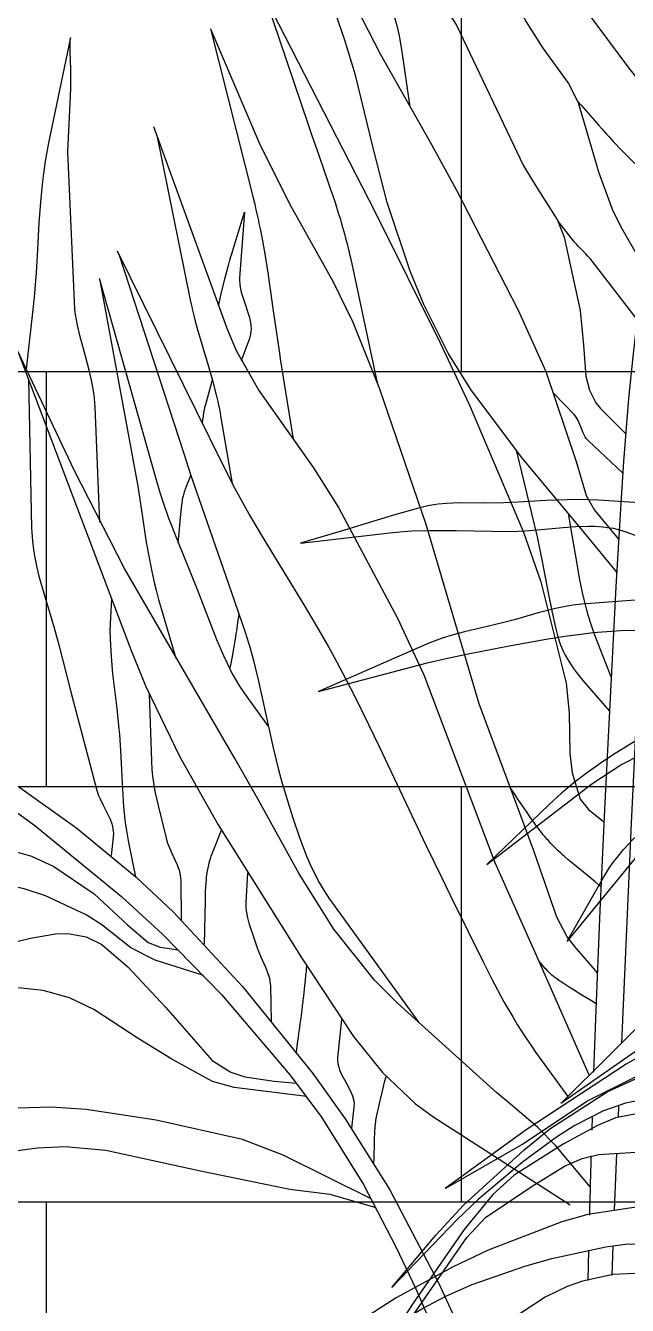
# Model space of a CAD drawing. Header units: metres. Extents: x -28 to 260, y 30 to 125.
# Drawn here: x 237.32 to 237.61, y 113.95 to 114.567 of the extents above; entities that cross this region are included whole.
import ezdxf

# ---------------------------------------------------------------- set-up
doc = ezdxf.new("R2010")
doc.units = ezdxf.units.M
doc.header["$LTSCALE"] = 0.01
doc.header["$MEASUREMENT"] = 0
doc.layers.add('0.1', color=2, linetype='Continuous')
doc.layers.add('0.10', color=2, linetype='Continuous')

# ---------------------------------------------------------------- blocks, each defined once
blk = doc.blocks.new('palmita')
at = {"color": 1, "linetype": 'Continuous'}
for points in [[(41.14, 1403.09), (63.6, 1431.06), (94.93, 1473.29), (97.36, 1477.55), (100.61, 1486.83), (105.03, 1506.39), (108.64, 1515.53), (138.02, 1562.67), (145.31, 1578.17), (154.76, 1599.03), (160.54, 1608.84), (198.74, 1665.22)], [(225.63, 1610.9), (198.74, 1559.82), (194.94, 1551.86), (188.79, 1535.3), (178.17, 1501.42), (171.31, 1485.17), (163.63, 1473.76), (151.79, 1459.49), (146.83, 1451.78), (114.52, 1384.01), (107.55, 1372.73), (98.11, 1357.77), (94.93, 1349.63), (87.1, 1314.27), (85.56, 1297.62), (84.43, 1282.71), (82.7, 1275.88), (79.56, 1269.8), (77.31, 1267.12), (65.29, 1255)], [(226.15, 1612.86), (202.65, 1525.44), (201.75, 1522.22), (199.73, 1515.83), (197.48, 1509.51), (195.89, 1505.32), (192.53, 1496.99), (185.59, 1480.39), (182.27, 1472.07), (179.22, 1463.68), (177.84, 1459.45), (176.17, 1453.76), (175.43, 1450.89), (174.44, 1446.57), (173.27, 1439.99), (169.25, 1412.42)], [(195.53, 1606.06), (179.15, 1577.5), (153.69, 1527.41), (131.16, 1496.96), (124.74, 1482.82), (117.72, 1463.18), (113.54, 1453.74), (105.1, 1440.65), (92.85, 1423.66), (88.08, 1414.46), (78.28, 1381.06), (71.68, 1363.11), (67.51, 1354.54), (56.03, 1334.46)], [(2.64, 1557.53), (46, 1383.59), (47.77, 1376.26), (51.02, 1361.52), (53.91, 1346.71), (55.64, 1336.8), (56.72, 1330.17), (58.69, 1316.89), (60.65, 1301.9), (61.81, 1291.88), (63.85, 1271.8), (64.73, 1261.74), (66.3, 1241.6), (67.63, 1221.44), (69.92, 1181.17), (73.56, 1111.88), (75.28, 1077.23), (77.68, 1025.26), (79.78, 973.27), (80.7, 947.27)], [(67.15, 961.45), (62.44, 1067.36), (60.72, 1103.75), (59.78, 1121.94), (58.26, 1149.22), (55.67, 1190.12), (53.71, 1217.37), (52.65, 1230.99), (50.95, 1251.42), (48.48, 1278.64), (47.14, 1292.25), (45.01, 1312.66), (41.51, 1343.26), (39.34, 1359.62), (37.69, 1370.5), (36.51, 1377.74), (33.96, 1392.18), (31.88, 1402.98), (30.43, 1410.16), (27.38, 1424.5), (22.45, 1445.94), (18.97, 1460.18)], [(235.95, 1548.04), (200.69, 1471.42), (183.63, 1437.92), (158.88, 1394.24), (146.83, 1372.22), (116.98, 1314.49), (103.75, 1284.8), (89.06, 1241.59), (84.3, 1225.22), (80.24, 1218.01), (68.65, 1204.16)], [(69.54, 1188.18), (85.14, 1207.21), (115.5, 1243.55), (139.93, 1276.18), (150.75, 1293.64), (162.58, 1317.11), (169.16, 1333.24), (180.13, 1366.33), (186.97, 1392.56), (195.5, 1427.64), (200.69, 1444.9), (219.3, 1498.93), (234.42, 1544.73)], [(238.88, 1464.74), (186, 1361.61), (154.67, 1298.75), (140.52, 1268.7), (114.52, 1207.4), (106.14, 1183.58), (93.95, 1134.72), (92.41, 1120.43), (92.12, 1101.09), (91.02, 1091.5), (87.18, 1078.78), (83.18, 1073.82), (75.73, 1067.86)], [(238.88, 1464.74), (218.32, 1403.85), (216.69, 1399.08), (215.58, 1395.9), (213.35, 1389.56), (210.36, 1381.1), (208.88, 1376.86), (207.42, 1372.62), (206.7, 1370.5), (205.29, 1366.24), (204.6, 1364.11), (203.59, 1360.91), (202.72, 1358.05), (202.29, 1356.62), (201.66, 1354.47), (200.76, 1351.24), (200.18, 1349.08), (199.89, 1348), (199.48, 1346.37), (198.94, 1344.2), (198.68, 1343.11), (198.3, 1341.48), (197.76, 1339.02), (184.95, 1279.37)], [(265.32, 1450.01), (241.82, 1395.01), (227.33, 1365.97), (206.18, 1328.1), (196.78, 1308.57), (183.89, 1276.56), (161.52, 1211.33), (136.06, 1124.9), (109.62, 1054.18), (98.64, 1022.14), (93.39, 1012.42), (90.04, 1008.02), (78.94, 995.16)], [(265.32, 1450.01), (244.76, 1368.49), (244.03, 1365.52), (243.56, 1363.53), (243.25, 1362.2), (242.66, 1359.55), (242.23, 1357.56), (241.95, 1356.23), (241.41, 1353.56), (240.63, 1349.56), (240.13, 1346.88), (239.81, 1345.1), (239.18, 1341.52), (238.85, 1339.51), (238.19, 1335.48), (237.56, 1331.44), (237.15, 1328.75), (236.35, 1323.36), (235.2, 1315.27), (233.68, 1304.47), (232.9, 1299.08), (232.1, 1293.69), (231.69, 1291), (231.05, 1286.96), (225.45, 1252.21)], [(334.04, 1390.66), (332.79, 1417.54), (332.74, 1418.54), (332.68, 1420.56), (332.64, 1422.58), (332.63, 1423.92), (332.64, 1426.61), (332.65, 1427.96), (332.69, 1430.65), (332.89, 1438.72), (332.96, 1442.76), (332.99, 1444.78)], [(332.79, 1445.73), (343.41, 1394.98), (345.01, 1386.19), (345.86, 1380.29), (346.34, 1376.35), (347.13, 1368.44), (348.01, 1356.53), (348.91, 1340.6), (349.39, 1332.64), (350.3, 1320.72), (350.9, 1314.79), (354.12, 1285.96)], [(88.3, 1414.99), (86.62, 1413.12), (83.29, 1409.35), (81.09, 1406.82), (78.14, 1403.46), (76.67, 1401.78), (74.44, 1399.27), (73.32, 1398.02), (71.06, 1395.55), (69.92, 1394.32), (68.19, 1392.5), (66.44, 1390.69), (65.55, 1389.8), (48.57, 1372.8)], [(292.74, 1402.96), (257.49, 1305.72), (253.13, 1295.33), (242.01, 1275.75), (215.67, 1238.53), (203.63, 1219.29), (175.25, 1166.08), (162.5, 1138.75), (128.23, 1048.38), (107.66, 1002.22), (82.75, 945.79)], [(291.2, 1398.7), (275.12, 1319.47), (274.68, 1317.38), (274.37, 1315.98), (274.15, 1315.05), (273.71, 1313.2), (273.37, 1311.81), (272.65, 1309.05), (271.9, 1306.29), (271.39, 1304.45), (270.33, 1300.78), (268.7, 1295.29), (266.5, 1287.98), (265.43, 1284.32), (264.39, 1280.65), (263.88, 1278.81), (263.16, 1276.04), (262.54, 1273.58), (262.25, 1272.35), (261.82, 1270.49), (261.42, 1268.63), (261.22, 1267.7), (260.85, 1265.83), (260.68, 1264.9), (260.43, 1263.49), (254.83, 1230.88)], [(318.66, 1212.26), (320.92, 1267.86), (321.03, 1269.77), (321.42, 1273.57), (322.02, 1277.35), (322.5, 1279.85), (323.66, 1284.84), (325.64, 1292.3), (328.3, 1302.25), (329.43, 1307.24), (330.31, 1312.27), (330.63, 1314.79), (330.91, 1318.61), (334.04, 1390.66)], [(59.63, 1309.95), (81.22, 1337.84), (81.56, 1338.27), (82.24, 1339.1), (82.95, 1339.92), (83.43, 1340.45), (84.41, 1341.5), (85.92, 1343.06), (87.92, 1345.13), (88.91, 1346.19), (89.87, 1347.26), (90.33, 1347.81), (91.02, 1348.65), (97.93, 1357.41)], [(248.92, 1361.64), (251.28, 1330.06), (251.32, 1328.96), (251.2, 1326.77), (250.84, 1324.57), (250.5, 1323.11), (249.63, 1320.17), (248.62, 1317.24), (247.29, 1313.36), (246.72, 1311.43), (246.06, 1308.56), (245.87, 1307.13), (245.78, 1305.25), (245.82, 1304.31), (245.99, 1302.92), (246.56, 1300.84), (250.5, 1290.08)], [(261.52, 1316.85), (261.06, 1318.65), (260.16, 1322.25), (258.39, 1329.47), (257.47, 1333.07), (256.84, 1335.46), (256.51, 1336.66), (256.01, 1338.44), (255.48, 1340.22), (255.21, 1341.11), (248.92, 1361.64)], [(310.37, 1343.05), (259.45, 1239.92), (253.56, 1228.5), (249.44, 1220.99), (246.62, 1216.03), (240.85, 1206.17), (231.97, 1191.5), (220.05, 1171.98), (214.2, 1162.17), (208.49, 1152.27), (205.72, 1147.28), (201.67, 1139.73), (195.65, 1127.97), (191.72, 1120.08), (184.04, 1104.23), (161.43, 1056.41), (153.71, 1040.56), (149.77, 1032.67), (141.29, 1015.47), (133.78, 1000.15), (129.93, 992.54), (123.9, 981.29), (119.67, 973.92), (117.47, 970.29), (114.06, 964.91), (110.49, 959.64), (108.64, 957.04), (93.08, 935.54)], [(309.57, 1341.42), (278.06, 1244.83), (274.9, 1235.29), (268.41, 1216.29), (255.16, 1178.38), (248.68, 1159.38), (246.25, 1151.55), (244.79, 1146.29), (242.18, 1135.68), (235.18, 1103.59), (232.53, 1092.95), (231.05, 1087.67), (227.45, 1075.49), (225.55, 1069.4), (222.48, 1060.35), (220.23, 1054.4), (219.03, 1051.47), (217.13, 1047.13), (214.36, 1041.46), (212.88, 1038.69), (210.5, 1034.63), (207.93, 1030.67), (206.57, 1028.74), (165.06, 971.42)], [(319.05, 1329.82), (291.56, 1232.71), (289.75, 1226.66), (288.45, 1222.66), (285.66, 1214.72), (281.12, 1202.92), (271.57, 1179.46), (262.43, 1155.84), (259.13, 1148.09), (257.35, 1144.29), (254.82, 1139.31), (253.47, 1136.88), (251.34, 1133.29), (247.84, 1128.08), (237.44, 1113.76)], [(318.51, 1327.92), (301.56, 1236.47), (300.36, 1229.63), (298.26, 1215.9), (296.41, 1203.68), (295.4, 1197.59), (293.66, 1188.51), (292.3, 1182.51), (291.55, 1179.52), (290.31, 1175.07), (281.98, 1146.74)], [(82.35, 892.16), (98.85, 911.86), (107.75, 920.92), (120.79, 931.86), (127.25, 937.39), (175.23, 980.61), (186.35, 991.65), (205.81, 1016.16), (222.65, 1042.93), (243.23, 1080.08), (253.57, 1098.48), (306.74, 1190), (330.94, 1236.97), (358.35, 1294.92)], [(357.98, 1294.12), (303.52, 1150.54), (296.43, 1133.11), (280.13, 1099.3), (261.65, 1066.5), (221.26, 1002.22), (196.45, 964.54), (182.49, 947.17), (166.55, 932.04), (157.61, 925.61), (92, 883.37)], [(269.28, 1259.83), (269.25, 1260.05), (269.18, 1260.47), (269.11, 1260.9), (269.07, 1261.19), (268.99, 1261.76), (268.87, 1262.62), (268.76, 1263.38), (268.71, 1263.76), (268.63, 1264.34), (268.57, 1264.72), (268.54, 1264.91), (268.5, 1265.19), (268.43, 1265.62), (268.36, 1266), (268.32, 1266.19), (268.27, 1266.47), (268.21, 1266.75), (268.19, 1266.89), (268.13, 1267.18), (268.1, 1267.32), (268.05, 1267.53), (267.98, 1267.81), (267.95, 1267.95), (267.89, 1268.16), (267.84, 1268.37), (267.81, 1268.47), (264.43, 1280.81)], [(353.06, 1281.17), (351.53, 1209.53), (351.45, 1207.39), (351.12, 1203.13), (350.59, 1198.9), (350.13, 1196.09), (348.99, 1190.5), (347.99, 1186.33), (345.69, 1178.02), (340.69, 1161.45), (338.41, 1153.14), (332.47, 1129.92), (320.3, 1083.6), (319.43, 1081), (318.71, 1079.29), (317.04, 1075.91), (314.74, 1071.43), (313.72, 1069.18), (312.89, 1066.91), (312.57, 1065.76), (312.16, 1063.44), (312.08, 1062.27), (312.17, 1060.48), (313.23, 1051.7)], [(66.69, 1236.02), (83.18, 1251.41), (84.24, 1252.6), (84.82, 1253.48), (85.78, 1255.41), (86.58, 1257.46), (87.62, 1260.22), (88.22, 1261.54), (89.34, 1263.37), (90.04, 1264.18), (99.81, 1274.3)], [(117.78, 1246.32), (109.28, 1211.2), (107.92, 1205.28), (105.47, 1193.38), (102.42, 1177.46), (100.8, 1169.52), (99.02, 1161.59), (98.04, 1157.65), (97.26, 1154.99), (96.64, 1153.25), (95.17, 1149.86), (94.34, 1148.2), (92.49, 1144.97), (90.44, 1141.87), (88.97, 1139.86), (85.87, 1136.04), (73.08, 1121.26)], [(280.92, 1202.41), (280.77, 1203.91), (280.48, 1206.93), (279.93, 1212.97), (279.64, 1215.98), (279.31, 1218.97), (279.13, 1220.46), (278.83, 1222.67), (278.76, 1223.14), (278.58, 1224.07), (278.36, 1225), (278.19, 1225.62), (278.07, 1226.03), (277.82, 1226.85), (277.51, 1227.76), (277.3, 1228.37), (276.85, 1229.59), (276.38, 1230.8), (275.76, 1232.43), (275.46, 1233.24), (275.03, 1234.46), (274.82, 1235.07)], [(733.74, 1220.2), (775.66, 1222.87), (780.72, 1223.1), (784.09, 1223.17), (790.85, 1223.1), (800.98, 1222.69), (814.5, 1221.93), (821.26, 1221.62), (830.46, 1221.52), (842.76, 1221.53), (848.89, 1221.27), (852.95, 1220.9), (854.97, 1220.64), (857.99, 1220.14), (862.49, 1219.12), (874.44, 1215.68), (890.2, 1210.84), (898.09, 1208.46), (919.33, 1202.2)], [(72.22, 1137.79), (76.37, 1148.4), (80.08, 1157.83), (81.78, 1162.59), (83.31, 1167.42), (83.99, 1169.86), (85.27, 1174.99), (86.04, 1178.42), (87.43, 1185.32), (88.68, 1192.24), (90.99, 1206.11), (92.83, 1216.5)], [(919.33, 1202.2), (876.23, 1207.21), (869.88, 1207.81), (865.63, 1208.08), (857.13, 1208.35), (844.34, 1208.29), (827.28, 1207.91), (818.76, 1207.84), (814.24, 1207.95), (811.2, 1208.12), (805.07, 1208.62), (792.74, 1209.8), (786.6, 1210.23), (780.52, 1210.38), (777.52, 1210.31), (773.55, 1210.03), (771.59, 1209.8), (768.68, 1209.33), (764.4, 1208.31), (761.6, 1207.39), (760.22, 1206.86), (758.17, 1205.96), (739.22, 1196.94)], [(612.41, 1177.99), (511.02, 1150.02), (484.16, 1142), (431.17, 1123.33), (419.07, 1118.46), (395.62, 1107.33), (373.02, 1094.55), (358.35, 1085.2), (329.77, 1064.85), (301.18, 1041.3), (283.37, 1024.58), (249.92, 988.57), (216.04, 946.64), (200.43, 924.9), (178.95, 890.69), (155.38, 845.83), (144.91, 822.91), (130.78, 787.72), (120.04, 757.03), (101.63, 694.91), (98.41, 677.89), (94.73, 655.08), (91.5, 644.06), (75.2, 600.86)], [(301.3, 1041.41), (304.68, 1057.97), (305.7, 1063.68), (306.24, 1067.5), (307.04, 1075.18), (307.79, 1086.77), (308.53, 1102.25), (309.05, 1109.98), (309.43, 1114.15), (310.34, 1122.5), (312.32, 1139.2), (313.1, 1147.56), (313.55, 1155.91), (313.6, 1160.09), (313.42, 1166.36), (312.92, 1175.33)], [(740.78, 1175.94), (783.78, 1172.75), (788.03, 1172.31), (790.84, 1171.88), (796.42, 1170.77), (804.72, 1168.64), (815.74, 1165.48), (821.26, 1163.98), (829.41, 1162.04), (840.3, 1159.51), (845.69, 1158.09), (851, 1156.45), (853.62, 1155.52), (857.49, 1153.96), (910.58, 1130.78)], [(607.34, 1170.36), (512.28, 1142.39), (454.61, 1123.75), (426.1, 1113.15), (416.93, 1109.28), (399.31, 1100.2), (382.46, 1089.69), (350.05, 1066.12), (308.24, 1031.9), (288.49, 1013.75), (260.06, 984.76), (226.89, 945.97), (211.83, 925.6), (191.62, 893.23), (175.99, 863.22), (166.37, 842.95), (148.53, 801.7), (135.52, 769.83), (130.78, 753.39), (105.44, 628.81), (83.24, 522.87)], [(251.62, 1168.1), (251.83, 1166.76), (251.97, 1165.87), (252.24, 1164.09), (252.51, 1162.3), (252.87, 1159.92), (253.05, 1158.73), (253.32, 1156.94), (253.46, 1156.05), (253.65, 1154.86), (253.74, 1154.26), (253.88, 1153.37), (254.1, 1152.03), (254.32, 1150.7), (254.43, 1150.03), (254.48, 1149.72), (254.51, 1149.51), (254.59, 1149.1), (254.7, 1148.48), (254.78, 1148.07), (254.83, 1147.79), (254.94, 1147.24), (255.02, 1146.83), (255.18, 1146.01), (255.35, 1145.19), (255.58, 1144.09), (255.69, 1143.54), (255.86, 1142.72), (255.94, 1142.31), (256.06, 1141.69)], [(910.58, 1130.78), (863.11, 1143.31), (858.23, 1144.55), (848.43, 1146.84), (838.58, 1148.91), (818.76, 1152.7), (800.89, 1155.93), (791.93, 1157.36), (782.96, 1158.58), (778.46, 1159.09), (769.46, 1159.84), (764.95, 1160.08), (758.17, 1160.22), (740.43, 1160.26)], [(829.5, 1047.45), (778.91, 1086.29), (764.88, 1095.47), (754.87, 1100.56), (733.93, 1108.85), (692.04, 1122), (670.84, 1127.64), (613.38, 1141.43), (597.55, 1143.31), (583.36, 1144.6), (576.7, 1146.17), (567.78, 1150.82), (560.5, 1156.58)], [(643.51, 1153.64), (683.96, 1141.43), (690.38, 1139.37), (694.61, 1137.87), (702.98, 1134.63), (707.12, 1132.9), (715.33, 1129.22), (723.46, 1125.32), (728.85, 1122.61), (739.56, 1116.99), (752.22, 1110.03), (758.47, 1106.42), (767.68, 1100.79), (773.69, 1096.86), (776.64, 1094.83), (781.01, 1091.71), (786.71, 1087.39), (789.49, 1085.15), (793.59, 1081.7), (799.52, 1076.27), (829.5, 1047.45)], [(294.8, 1129.4), (293.79, 1097.12), (293.54, 1092.94), (293.25, 1090.16), (292.43, 1084.63), (291.92, 1081.88), (290.74, 1076.39), (286.7, 1060.01), (286.02, 1057.69), (285.45, 1056.17), (284.13, 1053.17), (281.4, 1047.21), (280.34, 1044.18), (279.87, 1042.12), (279.72, 1041.08), (279.62, 1039.48), (279.46, 1020.69)], [(629.84, 1118.13), (673.97, 1100.08), (687.99, 1094.21), (697.29, 1090.19), (715.82, 1081.91), (721.71, 1079.08), (724.62, 1077.56), (728.93, 1075.16), (735.23, 1071.26), (739.27, 1068.45), (741.25, 1066.97), (744.13, 1064.68), (747.83, 1061.47), (749.6, 1059.8), (752.17, 1057.2), (755.8, 1053.09), (790.78, 1010.48)], [(790.78, 1010.48), (773.29, 1041.18), (770.38, 1045.86), (768.26, 1048.86), (766.77, 1050.81), (763.62, 1054.59), (761.12, 1057.33), (759.39, 1059.1), (755.82, 1062.54), (750.19, 1067.42), (746.3, 1070.51), (743.66, 1072.48), (738.31, 1076.27), (702.27, 1100.79)], [(77.17, 1036.71), (78.09, 1037.5), (79.94, 1039.06), (81.81, 1040.61), (85.58, 1043.66), (88.93, 1046.38), (90.6, 1047.74), (92.25, 1049.12), (93.07, 1049.82), (94.69, 1051.23), (95.49, 1051.94), (96.68, 1053.02), (97.72, 1054), (98.24, 1054.49), (99, 1055.23), (100.14, 1056.37), (101.24, 1057.52), (101.79, 1058.11), (102.62, 1059.03), (103.16, 1059.65), (104.23, 1060.9), (104.76, 1061.54), (105.8, 1062.83), (106.82, 1064.13), (107.49, 1065.01), (108.81, 1066.79), (110.26, 1068.82), (111.21, 1070.18), (113.1, 1072.93), (114.97, 1075.69), (117.46, 1079.38), (118.72, 1081.21), (119.99, 1083.04), (120.63, 1083.94), (121.61, 1085.29)], [(268.23, 1009.03), (267.81, 1030.01), (267.74, 1032.96), (267.69, 1034.44), (267.58, 1036.67), (267.48, 1038.16), (267.42, 1038.9), (267.32, 1040.01), (267.17, 1041.48), (267.07, 1042.22), (266.92, 1043.32), (266.74, 1044.41), (266.64, 1044.96), (266.46, 1045.92), (266.36, 1046.4), (266.19, 1047.12), (265.93, 1048.19), (265.63, 1049.25), (265.48, 1049.78), (265.13, 1050.82), (264.95, 1051.34), (264.66, 1052.12), (260.08, 1063.88)], [(423.84, 1040.7), (391.38, 1052.02), (383.01, 1054.11), (377.25, 1054.76), (365.77, 1054.53), (357.24, 1053.02), (351.65, 1051.32), (340.78, 1046.38), (321.42, 1033.22), (305.18, 1018.19), (295.31, 1009.78), (289.56, 1007.54), (280.82, 1006.29)], [(235.86, 971.81), (236.32, 988.95), (236.52, 991.06), (236.8, 992.43), (237.62, 995.13), (238.7, 997.79), (240.31, 1001.31), (241.11, 1003.07), (242.17, 1005.75), (242.62, 1007.11), (244.23, 1011.97), (246.47, 1018.47), (247.37, 1021.74), (247.97, 1025.04), (248.12, 1026.7), (248.13, 1029.22), (247.34, 1043.13)], [(268.69, 993.95), (292.06, 1001.27), (303.65, 1007.29), (317.7, 1018.31), (325.17, 1023.2), (344.89, 1032.28), (355.15, 1035.73), (370.02, 1038.82), (377.58, 1038.96), (388.26, 1036.36), (423.24, 1020.07), (438.2, 1013.09)], [(-52.5, 965.01), (-52.01, 989.7), (-51.33, 997.62), (-47.99, 1013.29), (-45.47, 1019.72), (-42.83, 1022.5), (-38.28, 1025), (-29.06, 1025.95), (-17.55, 1024.5), (-11.86, 1022.5), (-3.3, 1018.12), (12.23, 1008.11), (36.95, 990), (48.37, 979.92), (96.28, 932.36)], [(473.68, 949.13), (434.48, 979.35), (425.43, 985.4), (405.75, 995.01), (372.64, 1006.91), (352.03, 1011.92), (340.08, 1013.94), (334.03, 1014.14), (325.17, 1012.55), (317.73, 1008.91), (305.18, 998.14), (287.06, 978.72), (264.58, 953.03), (255.6, 947.3), (248.8, 945.1), (234.59, 943.01), (223.83, 942.01)], [(-46.18, 954.33), (-42.26, 982.8), (-40.31, 991.86), (-37.09, 996.03), (-32.16, 998.94), (-28.84, 999.64), (-22.18, 999.48), (-9.14, 997.71), (-2.68, 995.46), (21.41, 982.23), (53.53, 962.09), (96.55, 932.18)], [(79.52, 980.26), (81.78, 981.7), (83.3, 982.64), (86.34, 984.51), (90.39, 987.01), (92.41, 988.28), (94.41, 989.57), (95.41, 990.22), (97.39, 991.56), (98.37, 992.24), (99.83, 993.28), (100.14, 993.52), (100.74, 994), (101.33, 994.52), (101.7, 994.87), (102.43, 995.6), (102.96, 996.17), (103.3, 996.56), (103.99, 997.34), (104.66, 998.13), (105.56, 999.19), (106.01, 999.71), (106.71, 1000.48), (107.06, 1000.86)], [(218.98, 998.65), (219.16, 997.05), (219.27, 995.99), (219.5, 993.86), (219.73, 991.73), (220.03, 988.89), (220.18, 987.47), (220.41, 985.35), (220.53, 984.28), (220.69, 982.86), (220.77, 982.15), (220.89, 981.09), (221.01, 980.03), (221.07, 979.5), (221.2, 978.43), (221.27, 977.9), (221.36, 977.11), (221.46, 976.36), (221.52, 975.87), (221.64, 974.88), (221.84, 973.4), (221.97, 972.41), (222.05, 971.75), (222.23, 970.43), (222.43, 968.95), (222.57, 967.96), (222.84, 965.99), (223.11, 964.01), (223.48, 961.38), (223.66, 960.06), (223.93, 958.09), (224.07, 957.1)], [(219.07, 935.69), (253.96, 939.87), (264.41, 942.9), (283.94, 953.66), (300.21, 963.6), (321.6, 977.46), (333.29, 983.1), (346.02, 986.68), (372.01, 989.37), (387.45, 990.3), (395.13, 989.37), (409.29, 984.62), (418.18, 980.09), (434.48, 968.69), (483.12, 928.7)], [(-27.99, 923.18), (-29.64, 945.41), (-29.6, 963.05), (-27.34, 971.87), (-23.75, 977.58), (-20.37, 980.54), (-12.43, 983.95), (-5.31, 984.28), (-0.48, 983.58), (8.79, 980.5), (42.06, 964.39), (65, 951.16), (113.18, 919.52), (152.18, 891.33)], [(202.24, 972.78), (204.04, 954.21), (204.09, 953.29), (203.96, 951.48), (203.55, 949.71), (203.16, 948.54), (202.16, 946.22), (200.31, 942.79), (197.85, 938.21), (196.89, 935.89), (196.27, 933.53), (196.13, 932.34), (196.17, 930.52), (197.31, 920.28)], [(151.91, 891.53), (114.9, 912.62), (83.93, 933.33), (57.54, 946.56), (26.57, 959.21), (19.52, 961.02), (5.35, 962.66), (-3.46, 962.96), (-7.84, 960.94), (-11.62, 956.59), (-14.72, 946.56), (-18.17, 931.6), (-19.36, 907.73)], [(177.99, 843.58), (156.77, 868.89), (143.46, 883.26), (114.33, 909.74), (101.73, 920.02), (74.18, 937.93), (60.88, 944.03), (51.8, 946.95), (33.45, 951.16), (22.92, 952.35), (17.58, 951.75), (9.94, 948.28), (2.93, 941.6), (-0.5, 936.66), (-5.55, 925.85), (-16.45, 897.66)], [(186.59, 903.58), (186.5, 905.28), (186.45, 906.42), (186.39, 908.7), (186.34, 910.98), (186.28, 914.02), (186.24, 915.54), (186.15, 917.81), (186.09, 918.95), (185.98, 920.46), (185.91, 921.22), (185.8, 922.35), (185.66, 923.48), (185.58, 924.04), (185.41, 925.17), (185.31, 925.73), (185.15, 926.57), (184.72, 928.67), (184.41, 930.06), (183.77, 932.83), (183.44, 934.21), (182.76, 936.97), (181.39, 942.48), (180.72, 945.24)], [(-11.86, 892.48), (-5.55, 906.29), (-2.14, 912.29), (7.07, 922.97), (11.24, 926.54), (20.84, 931.6), (28.47, 933.8), (43.78, 935.05), (58.11, 933.87), (65.25, 932.45), (75.9, 928.72), (89.98, 921.45), (98.61, 916.1), (114.9, 903.99), (136.38, 886.02), (146.44, 876.37), (177.99, 843.58)], [(68.71, 925.47), (68.47, 931.04)], [(-3.25, 871.77), (9.94, 895.36), (21.98, 914.34), (27.53, 919.28), (31.95, 921.56), (41.48, 924.7), (54.32, 927.07), (60.81, 927.15), (70.16, 925.27), (78.81, 921.69), (95.4, 912.62), (118.99, 897.75), (129.24, 888.45), (143.05, 871.58), (167.67, 836.1), (192.33, 798.13), (211.83, 767.07)], [(81.39, 926.09), (81.59, 919.34)], [(187.83, 886.28), (230.22, 907.3), (249.86, 914.89), (291.44, 924.21), (325.17, 929.42), (342.03, 930.48), (358.07, 930), (368.76, 928.72), (390.13, 924.21), (414.77, 916.44), (426.58, 911.63), (443.85, 902.91), (466.31, 889.38), (476.97, 882.02), (491.95, 869.7), (525.68, 838.38)], [(211.83, 767.07), (164.8, 834.38), (141.86, 867.74), (132.74, 877.33), (110.31, 892.48), (94.78, 902.01), (86.22, 905.71), (78.39, 907.62), (62.7, 908.59), (45.86, 908.92), (37.47, 905.71), (32.57, 901.2), (28, 894.48), (25.42, 891.33), (7.07, 872.92), (0.19, 865.44)], [(70.56, 880.87), (69.44, 908.34)], [(81.96, 907.05), (81.99, 905.99), (82.02, 904.58), (82.04, 903.88), (82.06, 903.17), (82.09, 902.23), (82.1, 901.76), (82.14, 900.35), (82.15, 899.72), (82.17, 898.89), (82.19, 898.47), (82.21, 897.53), (82.23, 896.83), (82.25, 895.88), (82.27, 895.41), (82.3, 894), (82.35, 892.12), (82.38, 891.18), (82.42, 889.77), (82.47, 887.89), (82.49, 886.95), (82.64, 881.31), (82.72, 878.49)], [(525.68, 838.38), (482.58, 857.17), (476.54, 860.21), (465.34, 867.75), (443.83, 884.62), (431.98, 891.63), (413.5, 898.88), (400.89, 902.41), (375.14, 907.3), (348.67, 910.82), (335.42, 911.54), (315.8, 909.8), (270.2, 899.78), (227.1, 891.01), (207.74, 888.5), (185.62, 882.14)], [(6.5, 850.49), (11.66, 870.05), (12.48, 872.05), (15.4, 875.24), (19.52, 877.54), (28.86, 880.4), (48.41, 883.12), (58.12, 882.7), (83.44, 878.71), (95.97, 875.22), (131.56, 861.51), (148.74, 853.36), (175.8, 838.55), (188.89, 830.35), (219.9, 808.67), (234.2, 796.41), (290.98, 742.33)], [(290.98, 742.33), (233.05, 787.78), (217.96, 798.85), (186.59, 819.42), (163.55, 833.27), (151.61, 839.56), (139.27, 845.08), (113.75, 853.94), (100.84, 857.56), (74.75, 863.14), (64.11, 864.59), (42.63, 864.29), (31.01, 861.85), (25.6, 859.46), (19.11, 853.94), (10.51, 842.43)], [(71.81, 849.49), (71.25, 863.55)], [(83.14, 861.6), (83.18, 859.56), (83.21, 858.54), (83.24, 857.01), (83.28, 855.49), (83.29, 854.72), (83.33, 853.19), (83.34, 852.43), (83.37, 851.28), (83.4, 849.86), (83.42, 848.91), (83.44, 848.27), (83.45, 847.43), (83.46, 847)], [(18.54, 823.45), (26, 833.23), (30.09, 837.84), (40.34, 845.31), (50.51, 849.29), (57.5, 850.46), (71.31, 849.91), (86.08, 846.61), (93.37, 844.12), (104, 838.98), (133.09, 819.86), (146.44, 809.07), (177.12, 781.91), (191.75, 767.64), (253.7, 703.79)]]:
    blk.add_lwpolyline(points, dxfattribs=at)

msp = doc.modelspace()

# ---------------------------------------------------------------- hatches: boundary and pattern name
at = {"layer": '0.1'}
h = msp.add_hatch(dxfattribs=at)
h.set_pattern_fill('AR-B816', color=256, scale=0.025, angle=180, style=0)
h.set_pattern_definition([(180, (74.12945, 0), (-2e-17, -0.2), []), (270, (74.12945, 0), (0.2, -0.2), [0.2, -0.2])])
h.paths.add_polyline_path([(232.05115, 117.11523), (232.05115, 113.11523), (237.75115, 113.11523), (237.75115, 117.11523)])
h.paths.add_polyline_path([(238.05115, 113.11523), (243.75115, 113.11523), (243.75115, 117.11523), (238.05115, 117.11523)])

# ---------------------------------------------------------------- block references
at = {"layer": '0.10', "xscale": -0.001, "yscale": 0.001, "zscale": 0.001}
for p in [(237.6742, 113.11523), (238.37156, 113.11523)]:
    msp.add_blockref('palmita', p, dxfattribs=at)

doc.saveas('drawing.dxf')
